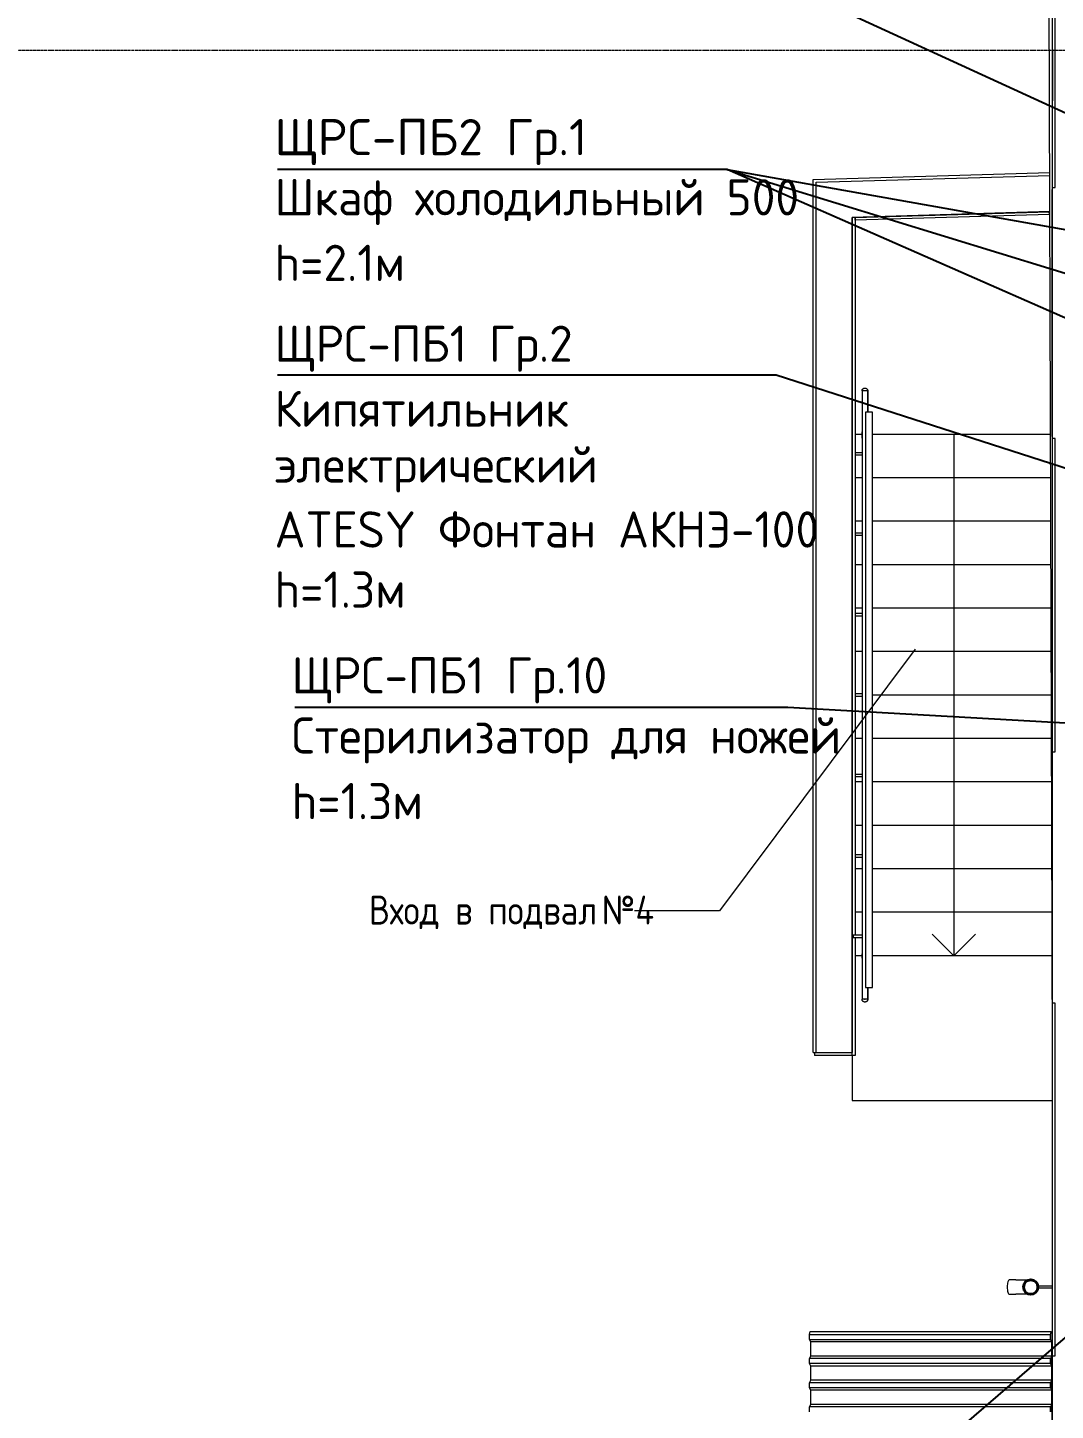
# Model space of a CAD drawing. Header units: millimetres. Extents: x -32 to 417638015, y -35 to 175284279.
# Drawn here: x 207884 to 214976, y 78921 to 88470 of the extents above; entities that cross this region are included whole.
import ezdxf

# ---------------------------------------------------------------- set-up
doc = ezdxf.new("R2010")
doc.units = ezdxf.units.MM
doc.linetypes.add('ADSK_Линия сетки', pattern=[25, 20, -2.5, 0, -2.5])
doc.layers.add('PDF __ЭМ_Надписи', color=7, linetype='Continuous')
doc.layers.add('PDF _Текст', color=7, linetype='Continuous')
for name, color, linetype, lineweight in [('Аннотация', 7, 'Continuous', 18), ('Лестницы', 7, 'Continuous', 9), ('Обобщенные модели', 7, 'Continuous', 18), ('Ограждение', 7, 'Continuous', 9), ('Оси', 253, 'Continuous', 9), ('Перекрытие', 7, 'Continuous', 18), ('Стены внутренние', 7, 'Continuous', 18), ('Стены наружные', 7, 'Continuous', 18), ('Стены отделка', 7, 'Continuous', 30), ('Стены штриховка', 7, 'Continuous', 9), ('Стрелки вверх', 7, 'Continuous', 18), ('ШТРИХОВКА', 252, 'Continuous', 15)]:
    doc.layers.add(name, color=color, linetype=linetype, lineweight=lineweight)
doc.layers.add('Линии', color=7, linetype='Continuous', lineweight=9, true_color=0x00a600)
doc.styles.add('GOST Common_6', font='GOST_Common.ttf', dxfattribs={"width": 0.9, "height": 125})
doc.styles.add('PDF GOST Common', font='GOST_Common.ttf')
doc.styles.add('PDF ISOCPEUR', font='isocpeur.ttf')

# ---------------------------------------------------------------- blocks, each defined once
blk = doc.blocks.new('1 этаж')
at = {"layer": 'Аннотация', "color": 8, "lineweight": 9}
for p, q in [((44872.87, 32598.336), (43521.157, 30792.605)), ((43120.77, 30792.605), (42935.893, 30792.605)), ((43521.157, 30792.605), (43120.77, 30792.605))]:
    blk.add_line(p, q, dxfattribs=at)
at = {"layer": 'Лестницы', "color": 8}
for p, q in [((44504.908, 34081.427), (44457.978, 34081.427)), ((44504.908, 34081.427), (44457.978, 34081.427)), ((45806.188, 34081.427), (44577.978, 34081.427)), ((45806.188, 34081.427), (44577.978, 34081.427)), ((44504.908, 33781.427), (44457.978, 33781.427)), ((44504.908, 33781.427), (44457.978, 33781.427)), ((45807.117, 33781.427), (44577.978, 33781.427)), ((45807.117, 33781.427), (44577.978, 33781.427)), ((44504.908, 33481.427), (44457.978, 33481.427)), ((44504.908, 33481.427), (44457.978, 33481.427)), ((45808.046, 33481.427), (44577.978, 33481.427)), ((45808.046, 33481.427), (44577.978, 33481.427)), ((44504.908, 33181.427), (44457.978, 33181.427)), ((44504.908, 33181.427), (44457.978, 33181.427)), ((45808.975, 33181.427), (44577.978, 33181.427)), ((45808.975, 33181.427), (44577.978, 33181.427)), ((44504.908, 32881.427), (44457.978, 32881.427)), ((44504.908, 32881.427), (44457.978, 32881.427)), ((45809.905, 32881.427), (44577.978, 32881.427)), ((45809.905, 32881.427), (44577.978, 32881.427)), ((44504.908, 32581.427), (44457.978, 32581.427)), ((44504.908, 32581.427), (44457.978, 32581.427)), ((45810.834, 32581.427), (44577.978, 32581.427)), ((45810.834, 32581.427), (44577.978, 32581.427)), ((45811.763, 32281.427), (44577.978, 32281.427)), ((45811.763, 32281.427), (44577.978, 32281.427)), ((44504.908, 31981.427), (44457.978, 31981.427)), ((44504.908, 31981.427), (44457.978, 31981.427)), ((45812.692, 31981.427), (44577.978, 31981.427)), ((45812.692, 31981.427), (44577.978, 31981.427)), ((44504.908, 31681.427), (44457.978, 31681.427)), ((44504.908, 31681.427), (44457.978, 31681.427)), ((45813.621, 31681.427), (44577.978, 31681.427)), ((45813.621, 31681.427), (44577.978, 31681.427)), ((44504.908, 31381.427), (44457.978, 31381.427)), ((44504.908, 31381.427), (44457.978, 31381.427)), ((45814.55, 31381.427), (44577.978, 31381.427)), ((45814.55, 31381.427), (44577.978, 31381.427)), ((44504.908, 31081.427), (44457.978, 31081.427)), ((44504.908, 31081.427), (44457.978, 31081.427)), ((45815.479, 31081.427), (44577.978, 31081.427)), ((45815.479, 31081.427), (44577.978, 31081.427)), ((44504.908, 30781.427), (44457.978, 30781.427)), ((44504.908, 30781.427), (44457.978, 30781.427)), ((45816.408, 30781.427), (44577.978, 30781.427)), ((45816.408, 30781.427), (44577.978, 30781.427)), ((44505.469, 30481.427), (44457.978, 30481.427)), ((45817.337, 30481.427), (44577.978, 30481.427))]:
    blk.add_line(p, q, dxfattribs=at)
at = {"layer": 'Линии', "color": 8, "lineweight": 18}
for p, q in [((44577.978, 34235.955), (44527.978, 34235.955)), ((44527.978, 34235.955), (44527.978, 30261.427)), ((44577.978, 30261.427), (44577.978, 34235.955)), ((44527.978, 30261.427), (44577.978, 30261.427))]:
    blk.add_line(p, q, dxfattribs=at)
at = {"layer": 'Обобщенные модели', "color": 8}
for p, q in [((45565.407, 28243.564), (45522.903, 28243.564)), ((45819.055, 28198.564), (45719.913, 28198.564)), ((45719.913, 28188.564), (45819.055, 28188.564)), ((45522.903, 28143.564), (45565.407, 28143.564)), ((44142.801, 27866.04), (44146.959, 27886.04)), ((44146.959, 27886.04), (45809.81, 27886.04)), ((45809.81, 27886.04), (45805.652, 27866.04)), ((45805.964, 27865.419), (45810.031, 27884.98)), ((45810.031, 27884.98), (45809.81, 27886.04)), ((44142.801, 27831.04), (44142.801, 27866.04)), ((44142.801, 27866.04), (45805.652, 27866.04)), ((44152.885, 27814.04), (44142.801, 27831.04)), ((44142.801, 27831.04), (45805.652, 27831.04)), ((44152.885, 27716.34), (44152.885, 27814.04)), ((45815.736, 27814.04), (44152.885, 27814.04)), ((45805.652, 27866.04), (45805.652, 27831.04)), ((45805.652, 27831.04), (45815.736, 27814.04)), ((45805.964, 27832.104), (45805.964, 27865.419)), ((45816.048, 27815.104), (45805.964, 27832.104)), ((45815.736, 27814.04), (45815.736, 27716.34)), ((45816.048, 27715.276), (45816.048, 27815.104)), ((44142.801, 27699.34), (44152.885, 27716.34)), ((44142.801, 27664.34), (44142.801, 27699.34)), ((45805.652, 27699.34), (44142.801, 27699.34)), ((45815.736, 27716.34), (44152.885, 27716.34)), ((45815.736, 27716.34), (45805.652, 27699.34)), ((45805.652, 27699.34), (45805.652, 27664.34)), ((45805.964, 27698.276), (45816.048, 27715.276)), ((45805.964, 27665.404), (45805.964, 27698.276)), ((44152.885, 27647.34), (44142.801, 27664.34)), ((45805.652, 27664.34), (44142.801, 27664.34)), ((44152.885, 27549.64), (44152.885, 27647.34)), ((45815.736, 27647.34), (44152.885, 27647.34)), ((45805.652, 27664.34), (45815.736, 27647.34)), ((45816.048, 27648.404), (45805.964, 27665.404)), ((45815.736, 27647.34), (45815.736, 27549.64)), ((45816.048, 27548.576), (45816.048, 27648.404)), ((44142.801, 27532.64), (44152.885, 27549.64)), ((44142.801, 27497.64), (44142.801, 27532.64)), ((45805.652, 27532.64), (44142.801, 27532.64)), ((45815.736, 27549.64), (44152.885, 27549.64)), ((45815.736, 27549.64), (45805.652, 27532.64)), ((45805.652, 27532.64), (45805.652, 27497.64)), ((45805.964, 27531.576), (45816.048, 27548.576)), ((45805.964, 27498.704), (45805.964, 27531.576)), ((44152.885, 27480.64), (44142.801, 27497.64)), ((45805.652, 27497.64), (44142.801, 27497.64)), ((44152.885, 27382.94), (44152.885, 27480.64)), ((45815.736, 27480.64), (44152.885, 27480.64)), ((45805.652, 27497.64), (45815.736, 27480.64)), ((45816.048, 27481.704), (45805.964, 27498.704)), ((45815.736, 27480.64), (45815.736, 27382.94)), ((45816.048, 27381.876), (45816.048, 27481.704)), ((44142.801, 27365.94), (44152.885, 27382.94)), ((44142.801, 27330.94), (44142.801, 27365.94)), ((45805.652, 27365.94), (44142.801, 27365.94)), ((45815.736, 27382.94), (44152.885, 27382.94)), ((45815.736, 27382.94), (45805.652, 27365.94)), ((45805.652, 27365.94), (45805.652, 27330.94)), ((45805.964, 27364.876), (45816.048, 27381.876)), ((45805.964, 27332.004), (45805.964, 27364.876))]:
    blk.add_line(p, q, dxfattribs=at)
at = {"layer": 'Обобщенные модели', "color": 8, "flags": 128}
for points in [[(45565.407, 28243.564), (45571.075, 28243.564), (45576.659, 28243.564), (45582.152, 28243.564), (45587.543, 28243.564), (45592.825, 28243.564), (45597.989, 28243.564), (45603.026, 28243.564), (45607.93, 28243.564), (45612.691, 28243.564), (45617.302, 28243.564), (45621.756, 28243.564), (45626.046, 28243.564), (45630.164, 28243.564), (45634.105, 28243.564), (45637.862, 28243.564), (45641.429, 28243.564), (45644.8, 28243.564), (45647.969, 28243.564), (45650.933, 28243.564), (45653.686, 28243.564), (45656.038, 28243.564)], [(45656.038, 28143.564), (45654.767, 28143.564), (45652.104, 28143.564), (45649.227, 28143.564), (45646.143, 28143.564), (45642.855, 28143.564), (45639.369, 28143.564), (45635.69, 28143.564), (45631.825, 28143.564), (45627.78, 28143.564), (45623.561, 28143.564), (45619.174, 28143.564), (45614.627, 28143.564), (45609.928, 28143.564), (45605.083, 28143.564), (45600.1, 28143.564), (45594.988, 28143.564), (45589.754, 28143.564), (45584.407, 28143.564), (45578.955, 28143.564), (45573.408, 28143.564), (45567.774, 28143.564), (45565.407, 28143.564)]]:
    blk.add_lwpolyline(points, dxfattribs=at)
at = {"layer": 'Обобщенные модели', "color": 8}
for start, end in [(0, 180), (180, 0)]:
    blk.add_arc((45669.055, 28193.564), 52, start, end, dxfattribs=at)
at = {"layer": 'Обобщенные модели', "color": 8, "lineweight": 40}
for start, end in [(0, 180), (180, 0)]:
    blk.add_arc((45669.055, 28193.564), 50, start, end, dxfattribs=at)
at = {"layer": 'Обобщенные модели', "color": 8}
for start_param, end_param in [(3.14159265, 4.71238898), (4.71238898, 6.28318531)]:
    blk.add_ellipse((45522.903, 28193.564), major_axis=(0, -50), ratio=0.30901699, start_param=start_param, end_param=end_param, dxfattribs=at)
at = {"layer": 'Ограждение', "color": 8}
for p, q in [((44504.908, 34381.427), (44504.908, 34098.391)), ((44544.908, 34381.427), (44504.908, 34381.427)), ((44504.908, 34381.427), (44504.908, 34098.391)), ((44527.245, 34381.427), (44522.572, 34381.427)), ((44544.908, 34235.955), (44544.908, 34381.427)), ((44544.908, 34381.427), (44544.908, 34235.955)), ((44504.908, 34098.391), (44504.908, 34067.965)), ((44504.908, 34067.965), (44504.908, 30494.889)), ((44504.908, 34055.795), (44504.908, 30482.718)), ((44504.908, 33955.358), (44457.978, 33955.358)), ((44457.978, 33940.358), (44504.908, 33940.358)), ((44504.908, 33399.881), (44457.978, 33399.881)), ((44457.978, 33384.881), (44504.908, 33384.881)), ((44504.908, 32844.404), (44457.978, 32844.404)), ((44457.978, 32829.404), (44504.908, 32829.404)), ((44504.908, 32288.927), (44457.978, 32288.927)), ((44457.978, 32273.927), (44504.908, 32273.927)), ((44504.908, 31733.45), (44457.978, 31733.45)), ((44457.978, 31718.45), (44504.908, 31718.45)), ((44504.908, 31177.973), (44457.978, 31177.973)), ((44457.978, 31162.973), (44504.908, 31162.973)), ((44504.908, 30622.496), (44444.908, 30622.496)), ((44444.908, 30622.496), (44444.908, 30614.996)), ((44444.908, 30614.996), (44444.908, 30607.496)), ((44444.908, 30607.496), (44504.908, 30607.496)), ((44504.908, 30464.463), (44504.908, 30494.889)), ((44504.908, 30464.463), (44504.908, 30181.427)), ((44504.908, 30464.463), (44504.908, 30181.427)), ((44544.908, 30181.427), (44504.908, 30181.427)), ((44522.572, 30181.427), (44527.245, 30181.427)), ((44544.908, 30181.427), (44544.908, 30261.427)), ((44544.908, 30261.427), (44544.908, 30181.427))]:
    blk.add_line(p, q, dxfattribs=at)
at = {"layer": 'Ограждение', "color": 8, "flags": 128}
for points in [[(44504.908, 34381.427), (44504.924, 34382.227), (44504.972, 34383.025), (44505.052, 34383.821), (44505.164, 34384.613), (44505.307, 34385.4), (44505.481, 34386.181), (44505.687, 34386.954), (44505.923, 34387.718), (44506.19, 34388.472), (44506.487, 34389.215), (44506.813, 34389.946), (44507.168, 34390.662), (44507.552, 34391.364), (44507.963, 34392.05), (44508.401, 34392.72), (44508.866, 34393.371), (44509.357, 34394.003), (44509.872, 34394.614), (44510.411, 34395.205), (44510.974, 34395.774), (44511.559, 34396.32), (44512.165, 34396.842), (44512.792, 34397.339), (44513.438, 34397.811), (44514.102, 34398.256), (44514.784, 34398.675), (44515.481, 34399.066), (44516.194, 34399.429), (44516.921, 34399.763), (44517.661, 34400.068), (44518.412, 34400.342), (44519.174, 34400.587), (44519.945, 34400.801), (44520.723, 34400.984), (44521.509, 34401.136), (44522.3, 34401.256), (44523.095, 34401.344), (44523.893, 34401.401), (44524.692, 34401.426), (44524.908, 34401.427)], [(44524.908, 34401.427), (44525.708, 34401.411), (44526.506, 34401.363), (44527.302, 34401.283), (44528.094, 34401.171), (44528.881, 34401.028), (44529.662, 34400.854), (44530.435, 34400.648), (44531.199, 34400.411), (44531.954, 34400.145), (44532.696, 34399.848), (44533.427, 34399.522), (44534.144, 34399.167), (44534.846, 34398.783), (44535.532, 34398.372), (44536.201, 34397.933), (44536.852, 34397.469), (44537.484, 34396.978), (44538.096, 34396.463), (44538.686, 34395.923), (44539.255, 34395.361), (44539.801, 34394.776), (44540.323, 34394.17), (44540.82, 34393.543), (44541.292, 34392.897), (44541.737, 34392.233), (44542.156, 34391.551), (44542.547, 34390.853), (44542.91, 34390.14), (44543.244, 34389.414), (44543.549, 34388.674), (44543.824, 34387.923), (44544.068, 34387.161), (44544.282, 34386.39), (44544.465, 34385.612), (44544.617, 34384.826), (44544.737, 34384.035), (44544.826, 34383.24), (44544.882, 34382.442), (44544.907, 34381.643), (44544.908, 34381.427)], [(44504.908, 34055.795), (44504.908, 34058.05), (44504.908, 34060.37), (44504.908, 34062.751), (44504.908, 34065.188), (44504.908, 34067.679), (44504.908, 34070.219), (44504.908, 34072.804), (44504.908, 34075.43), (44504.908, 34078.093), (44504.908, 34080.788), (44504.908, 34083.512), (44504.908, 34086.259), (44504.908, 34089.026), (44504.908, 34091.807), (44504.908, 34094.599), (44504.908, 34097.397), (44504.908, 34098.391)], [(44504.908, 30482.718), (44504.908, 30481.752), (44504.908, 30480.757), (44504.908, 30479.737), (44504.908, 30478.692), (44504.908, 30477.625), (44504.908, 30476.536), (44504.908, 30475.428), (44504.908, 30474.303), (44504.908, 30473.162), (44504.908, 30472.006), (44504.908, 30470.839), (44504.908, 30469.662), (44504.908, 30468.476), (44504.908, 30467.284), (44504.908, 30466.088), (44504.908, 30464.888), (44504.908, 30464.463)], [(44524.908, 30161.427), (44524.108, 30161.443), (44523.31, 30161.491), (44522.514, 30161.571), (44521.722, 30161.682), (44520.935, 30161.825), (44520.154, 30162), (44519.381, 30162.206), (44518.617, 30162.442), (44517.863, 30162.709), (44517.12, 30163.006), (44516.389, 30163.332), (44515.672, 30163.687), (44514.97, 30164.07), (44514.284, 30164.482), (44513.615, 30164.92), (44512.964, 30165.385), (44512.332, 30165.875), (44511.72, 30166.391), (44511.13, 30166.93), (44510.561, 30167.493), (44510.015, 30168.077), (44509.493, 30168.684), (44508.996, 30169.31), (44508.524, 30169.956), (44508.079, 30170.621), (44507.66, 30171.302), (44507.269, 30172), (44506.906, 30172.713), (44506.572, 30173.44), (44506.267, 30174.18), (44505.992, 30174.931), (44505.748, 30175.692), (44505.534, 30176.463), (44505.351, 30177.242), (44505.199, 30178.027), (44505.079, 30178.818), (44504.99, 30179.613), (44504.934, 30180.411), (44504.909, 30181.211), (44504.908, 30181.427)], [(44544.908, 30181.427), (44544.892, 30180.627), (44544.844, 30179.828), (44544.764, 30179.033), (44544.653, 30178.24), (44544.509, 30177.453), (44544.335, 30176.673), (44544.129, 30175.9), (44543.893, 30175.135), (44543.626, 30174.381), (44543.329, 30173.638), (44543.003, 30172.908), (44542.648, 30172.191), (44542.264, 30171.489), (44541.853, 30170.803), (44541.415, 30170.134), (44540.95, 30169.483), (44540.46, 30168.851), (44539.944, 30168.239), (44539.405, 30167.648), (44538.842, 30167.08), (44538.257, 30166.534), (44537.651, 30166.012), (44537.024, 30165.515), (44536.378, 30165.043), (44535.714, 30164.597), (44535.032, 30164.179), (44534.335, 30163.788), (44533.622, 30163.425), (44532.895, 30163.091), (44532.155, 30162.786), (44531.404, 30162.511), (44530.642, 30162.266), (44529.872, 30162.052), (44529.093, 30161.869), (44528.307, 30161.718), (44527.517, 30161.598), (44526.721, 30161.509), (44525.924, 30161.453), (44525.124, 30161.428), (44524.908, 30161.427)]]:
    blk.add_lwpolyline(points, dxfattribs=at)
at = {"layer": 'Оси', "color": 8, "linetype": 'ADSK_Линия сетки'}
blk.add_line((-9557.528, 36733.902), (56672.201, 36733.902), dxfattribs=at)
at = {"layer": 'Перекрытие', "color": 8}
for p, q in [((44505.469, 30481.427), (44457.978, 30481.427)), ((45817.337, 30481.427), (44577.978, 30481.427)), ((44437.978, 29793.195), (44437.978, 29481.427)), ((44437.978, 29481.427), (45819.055, 29481.427))]:
    blk.add_line(p, q, dxfattribs=at)
at = {"layer": 'Стены внутренние', "color": 8}
for p, q in [((44187.978, 35823.479), (45800.65, 35869.876)), ((44187.978, 29813.195), (44187.978, 35823.479)), ((45801.424, 35619.795), (44437.978, 35580.568)), ((44437.978, 35580.568), (44437.978, 29813.195)), ((45805.964, 27668.192), (45819.055, 27667.62)), ((45819.055, 27417.381), (45815.736, 27417.526))]:
    blk.add_line(p, q, dxfattribs=at)
at = {"layer": 'Стены наружные', "color": 8}
for p, q in [((45819.055, 29926.845), (45790.851, 39033.902)), ((45810.851, 39033.902), (45819.055, 36384.962)), ((45819.055, 36384.962), (45819.055, 36384.962)), ((44167.403, 35842.895), (45800.588, 35889.883)), ((44167.978, 35822.903), (44167.403, 35842.895)), ((44167.978, 29813.195), (44167.978, 35822.903)), ((45818.055, 35772.714), (45819.055, 35772.714)), ((45818.055, 34067.714), (45818.055, 35772.714)), ((45819.055, 34052.714), (45819.055, 35787.714)), ((44457.978, 35580.568), (45797.423, 35619.104)), ((45797.999, 35599.113), (45797.423, 35619.104)), ((44437.978, 29793.195), (44437.978, 35580.568)), ((44457.978, 35580.568), (44437.978, 35580.568)), ((44457.978, 35580.568), (44457.978, 30622.24)), ((44458.553, 35560.576), (44457.978, 35580.568)), ((45797.999, 35599.113), (44458.553, 35560.576)), ((45818.055, 34067.714), (45819.055, 34067.714)), ((45818.055, 31879.195), (45819.055, 31879.195)), ((45818.055, 30178.455), (45818.055, 31879.195)), ((45819.055, 30154.195), (45819.055, 31889.195)), ((44457.978, 30607.751), (44457.978, 29793.195)), ((45819.055, 30178.455), (45818.055, 30178.455)), ((44167.978, 29813.195), (44437.978, 29813.195)), ((44177.978, 29813.195), (44177.978, 29793.195)), ((44457.978, 29793.195), (44177.978, 29793.195)), ((45818.055, 27718.072), (45819.055, 27718.072)), ((45818.055, 25988.072), (45818.055, 27718.072)), ((45819.055, 25988.072), (45819.055, 27718.072)), ((45805.652, 27688.225), (45819.055, 27687.639)), ((45819.055, 27397.362), (45816.048, 27397.493))]:
    blk.add_line(p, q, dxfattribs=at)
at = {"layer": 'Стены отделка', "color": 8, "lineweight": 9}
for p, q in [((45818.055, 39033.902), (45818.055, 35772.714)), ((45819.055, 35787.714), (45819.055, 39033.902)), ((45819.055, 35787.714), (45839.055, 35787.714)), ((45818.055, 34067.714), (45818.055, 31879.195)), ((45839.055, 34052.714), (45819.055, 34052.714)), ((45819.055, 31889.195), (45819.055, 34052.714)), ((45819.055, 31889.195), (45839.055, 31889.195)), ((45818.055, 30178.455), (45818.055, 27718.072)), ((45839.055, 30154.195), (45819.055, 30154.195)), ((45819.055, 27718.072), (45819.055, 30154.195)), ((45839.055, 30033.833), (45839.055, 30154.195)), ((45819.055, 27718.072), (45839.055, 27718.072)), ((45839.055, 27718.072), (45839.055, 27719.072))]:
    blk.add_line(p, q, dxfattribs=at)
at = {"layer": 'Стены штриховка', "color": 8}
for p, q in [((45839.055, 35787.714), (45839.055, 39033.902)), ((45839.055, 31889.195), (45839.055, 34052.714)), ((45839.055, 27719.072), (45839.055, 30033.833))]:
    blk.add_line(p, q, dxfattribs=at)
at = {"layer": 'Стрелки вверх', "color": 8}
for p, q in [((45138.516, 34081.427), (45138.516, 33781.427)), ((45138.516, 33781.427), (45138.516, 33481.427)), ((45138.516, 33481.427), (45138.516, 33181.427)), ((45138.516, 33181.427), (45138.516, 32881.427)), ((45138.516, 32881.427), (45138.516, 32581.427)), ((45138.516, 32581.427), (45138.516, 32281.427)), ((45138.516, 32281.427), (45138.516, 31981.427)), ((45138.516, 31981.427), (45138.516, 31681.427)), ((45138.516, 31681.427), (45138.516, 31381.427)), ((45138.516, 31381.427), (45138.516, 31081.427)), ((45138.516, 31081.427), (45138.516, 30781.427)), ((45138.516, 30781.427), (45138.516, 30481.427)), ((45138.516, 30481.427), (44988.516, 30631.427)), ((45138.516, 30481.427), (45288.516, 30631.427))]:
    blk.add_line(p, q, dxfattribs=at)
at = {"layer": 'Аннотация', "color": 8, "style": 'GOST Common_6', "width": 0.9}
for s, p in [('Вход в подвал ', (41102.19, 30696.728)), ('№4', (42709.099, 30696.728))]:
    blk.add_text(s, height=200, dxfattribs=at).set_placement(p)

msp = doc.modelspace()

# ---------------------------------------------------------------- linework, layer by layer
for points in [[(212712.2, 87491.3), (217961.1, 85877.8)], [(212712.2, 87491.3), (217956.4, 86557.2)]]:
    msp.add_lwpolyline(points)
at = {"layer": 'PDF __ЭМ_Надписи', "lineweight": 25}
for points in [[(219274.3, 85938.6), (211996.8, 89282), (209566.9, 89282)], [(217948, 85188.4), (212712.2, 87491.3), (209609.2, 87491.3)], [(221043.5, 83495), (213051, 86068.9), (209609.3, 86068.9)], [(220260.3, 83372.2), (213131.4, 83774.4), (209727.8, 83774.4)], [(215774, 80052), (212987.3, 77652.9), (209803.8, 77652.9)]]:
    msp.add_lwpolyline(points, dxfattribs=at)

# ---------------------------------------------------------------- block references
at = {"layer": 'ШТРИХОВКА'}
msp.add_blockref('1 этаж', (169137.4, 51579.3), dxfattribs=at)

# ---------------------------------------------------------------- texts
at = {"layer": 'PDF _Текст', "attachment_point": 4}
for s, insert, char_height, style in [('ЩРС-ПБ2 Гр.1', (209587.7, 87679.7), 250.02, 'PDF ISOCPEUR'), ('Шкаф холодильный 500', (209587.7, 87264.7), 250.021, 'PDF GOST Common'), ('h=2.1м', (209587.7, 86845.6), 250.02, 'PDF GOST Common'), ('ЩРС-ПБ1 Гр.2', (209587.7, 86252.9), 250.021, 'PDF GOST Common'), ('Кипятильник', (209587.7, 85838), 250.021, 'PDF GOST Common'), ('электрический', (209587.7, 85418.9), 250.021, 'PDF GOST Common'), ('ATESY Фонтан АКНЭ-100', (209587.7, 85004), 250.021, 'PDF GOST Common'), ('h=1.3м', (209587.7, 84589.1), 250.02, 'PDF GOST Common'), ('ЩРС-ПБ1 Гр.10', (209706.2, 83962.6), 250.021, 'PDF GOST Common'), ('Стерилизатор для ножей', (209706.2, 83547.7), 250.021, 'PDF GOST Common'), ('h=1.3м', (209706.2, 83128.6), 250.02, 'PDF GOST Common')]:
    msp.add_mtext(s, dxfattribs=dict(at, insert=insert, char_height=char_height, style=style))

doc.saveas('drawing.dxf')
